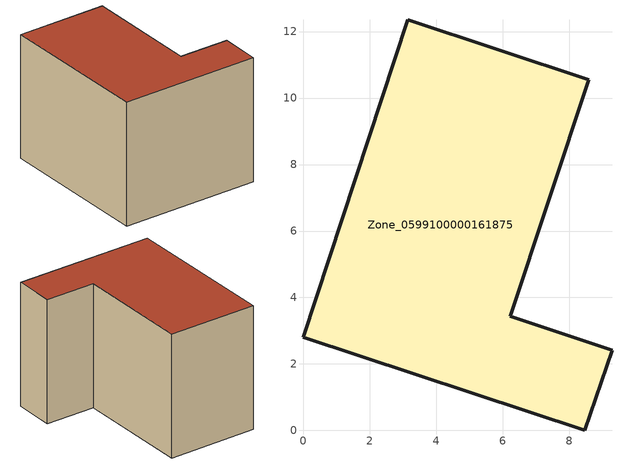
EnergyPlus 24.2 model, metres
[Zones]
Zone_0599100000161875
 floor ground (C_G): 0,2.81 3.14,12.36 8.58,10.55 6.22,3.44 9.28,2.42 8.46,0 z0
 wall outside (C_F): 9.28,2.42 6.22,3.44 8.58,10.55 3.14,12.36 0,2.81 8.46,0 9.28,2.42 z0:7.96
 roof outside (C_R): 0,2.81 8.46,0 9.28,2.42 6.22,3.44 8.58,10.55 3.14,12.36 z7.96
[BUILDING]
Pand.0599100000161875: North Axis=0; Terrain=City; Loads Convergence Tolerance Value=0.04; Temperature Convergence Tolerance Value=0.4; Solar Distribution=FullExterior; Maximum Number of Warmup Days=25; Minimum Number of Warmup Days=1
[Site:Location]
Rotterdam.The.Hague.AP_ZH_NLD Design_Conditions: Latitude=51.96; Longitude=4.45; Time Zone=1; Elevation=-4.5
[SITE:GROUNDTEMPERATURE:BUILDINGSURFACE]
18, 18, 18, 18, 18, 18, 18, 18, 18, 18, 18, 18
[MATERIAL] Thermal Absorptance=0.9; Solar Absorptance=0.7; Visible Absorptance=0.7
Name | Roughness | Thickness | Conductivity | Density | Specific Heat
G.D.1965 | MediumSmooth | 0.15 | 1 | 540 | 1210
F.D.1965 | Rough | 0.3 | 0.857143 | 1920 | 840
R.D.1965 | MediumRough | 0.2 | 0.08 | 1500 | 1000
[CONSTRUCTION]
C_G: G.D.1965
C_F: F.D.1965
C_R: R.D.1965
[ZONE]
Zone_0599100000161875: Type=1; Multiplier=1; Ceiling Height=Autocalculate; Volume=Autocalculate; Floor Area=autocalculate; Part of Total Floor Area=Yes
[ZONEINFILTRATION:DESIGNFLOWRATE]
Infil_Zone_0599100000161875: Zone or ZoneList or Space or SpaceList=Zone_0599100000161875; Schedule=AlwaysOn; Design Flow Rate Calculation Method=Flow/Area; Flow Rate per Floor Area=0.0042; Constant Term Coefficient=1; Temperature Term Coefficient=0; Velocity Term Coefficient=0; Velocity Squared Term Coefficient=0
[HVACTEMPLATE:ZONE:IDEALLOADSAIRSYSTEM]
Zone_0599100000161875: Maximum Heating Supply Air Temperature=50; Minimum Cooling Supply Air Temperature=13; Maximum Heating Supply Air Humidity Ratio=0.0156; Minimum Cooling Supply Air Humidity Ratio=0.0077; Heating Limit=NoLimit; Cooling Limit=NoLimit; Dehumidification Control Type=ConstantSensibleHeatRatio; Cooling Sensible Heat Ratio=0.7; Dehumidification Setpoint=60; Humidification Control Type=None; Humidification Setpoint=30; Outdoor Air Method=None; Outdoor Air Flow Rate per Person=0.00944; Outdoor Air Flow Rate per Zone Floor Area=0; Outdoor Air Flow Rate per Zone=0; Demand Controlled Ventilation Type=None; Outdoor Air Economizer Type=NoEconomizer; Heat Recovery Type=None; Sensible Heat Recovery Effectiveness=0.7; Latent Heat Recovery Effectiveness=0.65
[ZONECONTROL:THERMOSTAT]
ThermostatControl_Zone_0599100000161875: Zone or ZoneList=Zone_0599100000161875; Control Type Schedule=DualSetpointControlType; Control 1=Thermostat_Zone_0599100000161875; Temperature Difference Between Cutout And Setpoint=0
[THERMOSTATSETPOINT:DUALSETPOINT]
Thermostat_Zone_0599100000161875: Heating Setpoint Temperature Schedule=HeatingSetpoint_Zone_0599100000161875; Cooling Setpoint Temperature Schedule=CoolingSetpoint_Zone_0599100000161875
[SCHEDULE:COMPACT]
HeatingSetpoint_Zone_0599100000161875: Through: 12/31, For: AllDays, Until: 24:00, 21
CoolingSetpoint_Zone_0599100000161875: Through: 12/31, For: AllDays, Until: 24:00, 24
DualSetpointControlType: Through: 12/31, For: AllDays, Until: 24:00, 4
AlwaysOn: Through: 12/31, For: AllDays, Until: 24:00, 1
